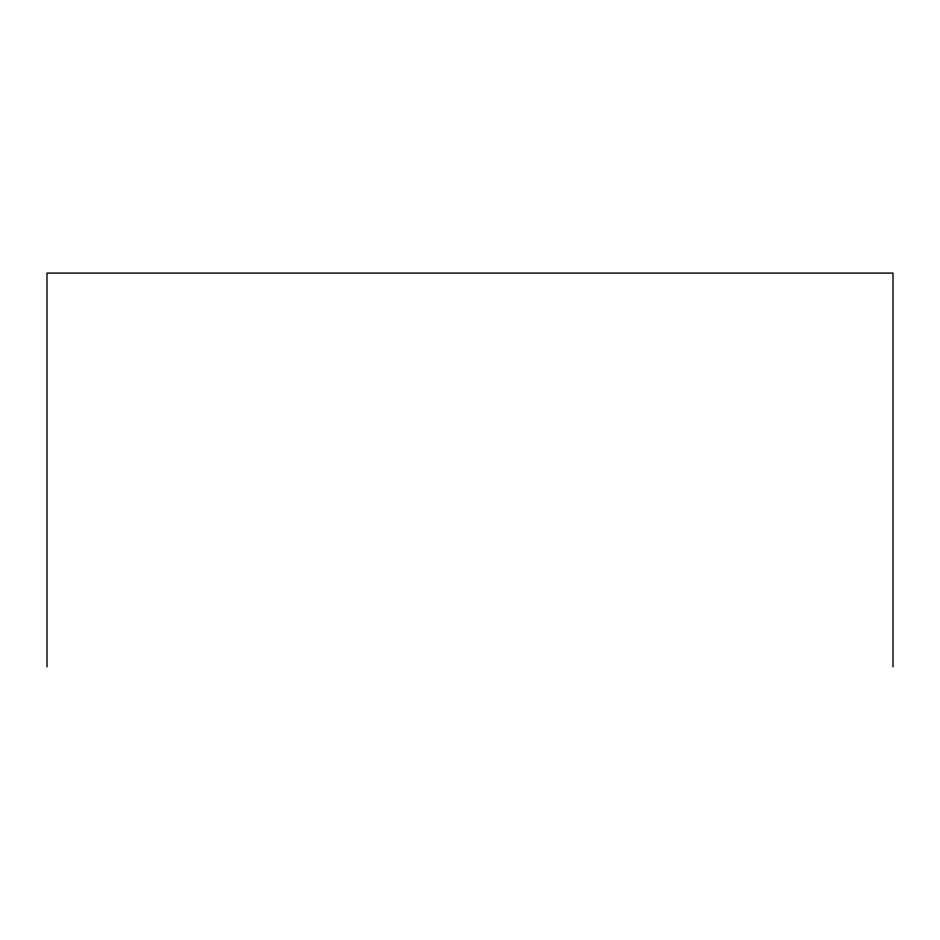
<?xml version="1.0" encoding="UTF-8"?>
<svg xmlns="http://www.w3.org/2000/svg" width="940" height="940" viewBox="0 0 940 940"><rect width="100%" height="100%" fill="white"/><g stroke="black" fill="none" stroke-linecap="round" stroke-linejoin="round"><path stroke-width="1.41" d="M893 666.918L893 273.082L47 273.082L47 666.918"/></g></svg>
